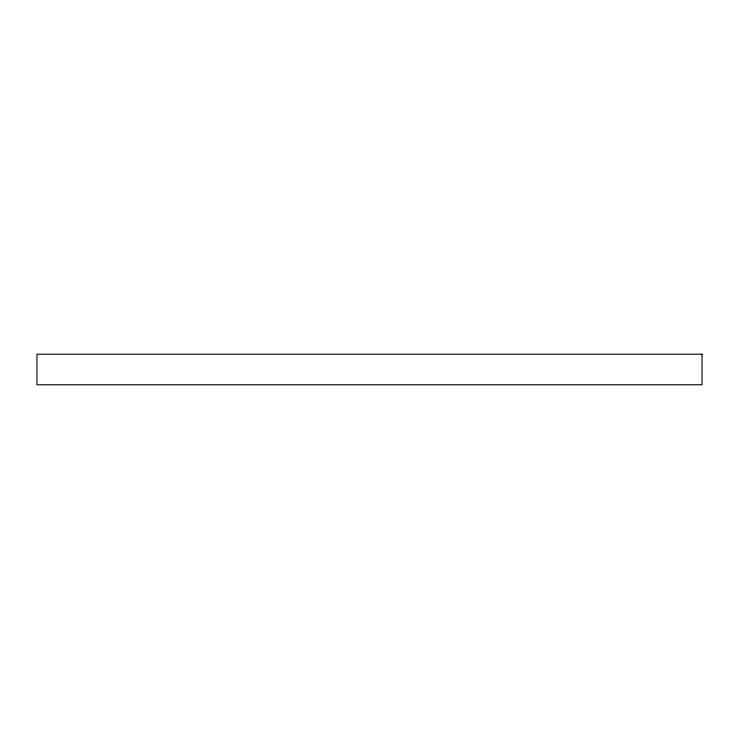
<?xml version="1.0" encoding="UTF-8"?>
<svg xmlns="http://www.w3.org/2000/svg" width="739" height="739" viewBox="0 0 739 739"><rect width="100%" height="100%" fill="white"/><g stroke="black" fill="none" stroke-linecap="round" stroke-linejoin="round"><path stroke-width="1.11" d="M702.05 354.212L36.95 354.212L36.95 384.788L702.05 384.788L702.05 354.212"/></g></svg>
